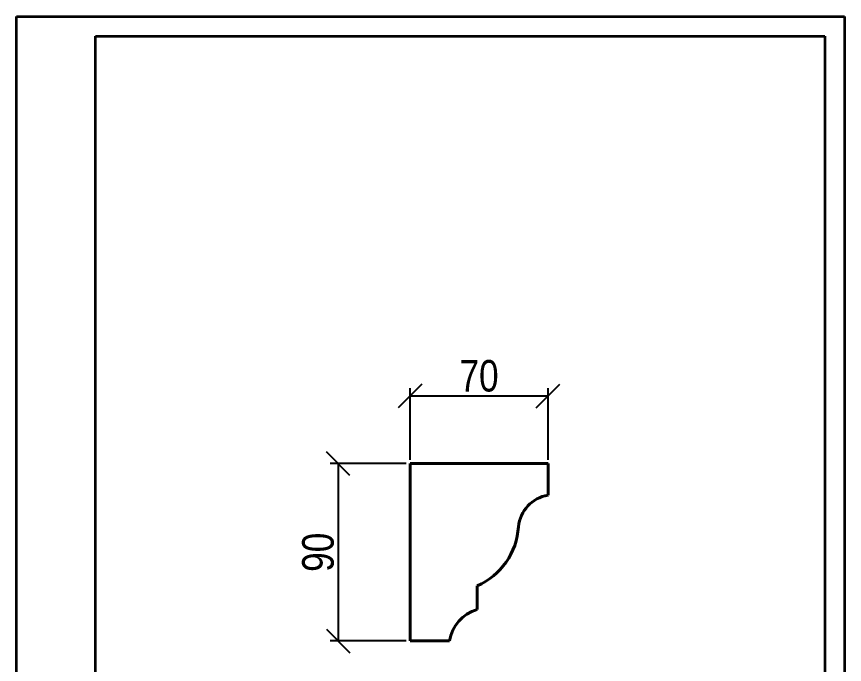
# Model space of a CAD drawing. Header units: millimetres. Extents: x 0 to 420, y 0 to 594.
# Drawn here: x 0 to 420, y 265.1 to 594 of the extents above; entities that cross this region are included whole.
import ezdxf

# ---------------------------------------------------------------- set-up
doc = ezdxf.new("R2010")
doc.units = ezdxf.units.MM
doc.layers.get('0').update_dxf_attribs({"lineweight": 35})
doc.layers.add('архио', color=252, linetype='Continuous', lineweight=40)
doc.layers.add('Размеры', color=5, linetype='Continuous', lineweight=9)
doc.styles.add('Размер', font='ARIAL.TTF', dxfattribs={"width": 0.8})
doc.dimstyles.new('M 1-1_h16_(M 1-4)', dxfattribs={"dimtxt": 16, "dimasz": 12, "dimexe": 4, "dimexo": 2, "dimgap": 2, "dimtad": 1, "dimdec": 0, "dimtxsty": 'Размер', "dimblk": 'OBLIQUE', "dimcen": 2.5, "dimadec": 0, "dimazin": 0, "dimtfac": 1, "dimtdec": 0, "dimtmove": 0, "dimatfit": 3, "dimfxl": 0, "dimarcsym": 0})

# ---------------------------------------------------------------- blocks, each defined once
blk = doc.blocks.new('A$C49AA496E')
for p, q in [((-5.684341886080801e-14, -2.788019628496841e-07), (-5.684341886080801e-14, 296.999999721198)), ((-5.684341886080801e-14, 296.999999721198), (210, 296.999999721198)), ((210, 296.999999721198), (210, -2.788019628496841e-07)), ((20, 4.999999721198037), (20, 291.999999721198)), ((20, 291.999999721198), (205, 291.9999997211971)), ((205, 291.999999721198), (205, 4.999999721198037))]:
    blk.add_line(p, q)
blk = doc.blocks.new('_Oblique')
at = {"color": 0, "linetype": 'ByBlock', "lineweight": -2}
blk.add_line((-0.5, -0.5), (0.5, 0.5), dxfattribs=at)
blk = doc.blocks.new('*D259')
at = {"layer": 'Defpoints', "color": 0}
for p in [(199.6217663532079, 367.0206663573563), (163.1586837824434, 277.0206663573563), (199.6217663532079, 277.0206663573563)]:
    blk.add_point(p, dxfattribs=at)
at = {"layer": 'Размеры', "color": 0, "lineweight": -2}
for p, q in [((197.6217663532079, 367.0206663573563), (159.1586837824435, 367.0206663573563)), ((163.1586837824435, 367.0206663573563), (163.1586837824434, 277.0206663573563)), ((197.6217663532079, 277.0206663573563), (159.1586837824434, 277.0206663573563))]:
    blk.add_line(p, q, dxfattribs=at)
at = {"layer": 'Размеры', "color": 0, "lineweight": -2, "xscale": 12, "yscale": 12, "zscale": 12}
for p, rotation in [((163.1586837824435, 367.0206663573563), 90), ((163.1586837824434, 277.0206663573563), 270)]:
    blk.add_blockref('_Oblique', p, dxfattribs=dict(at, rotation=rotation))
at = {"layer": 'Размеры', "color": 0, "insert": (152.9895159788963, 322.0206663573581), "char_height": 16, "attachment_point": 5, "rotation": 90, "style": 'Размер'}
blk.add_mtext('90', dxfattribs=at)
blk = doc.blocks.new('*D260')
at = {"layer": 'Defpoints', "color": 0}
for p in [(199.6217663532079, 401.3537615991745), (199.6217663532079, 367.0206663573563), (269.6217663532079, 367.0206663573563)]:
    blk.add_point(p, dxfattribs=at)
at = {"layer": 'Размеры', "color": 0, "lineweight": -2}
for p, q in [((199.6217663532079, 369.0206663573563), (199.6217663532079, 405.3537615991745)), ((269.6217663532079, 369.0206663573563), (269.6217663532079, 405.3537615991745)), ((269.6217663532079, 401.3537615991745), (199.6217663532079, 401.3537615991745))]:
    blk.add_line(p, q, dxfattribs=at)
at = {"layer": 'Размеры', "color": 0, "lineweight": -2, "xscale": 12, "yscale": 12, "zscale": 12, "rotation": 180}
blk.add_blockref('_Oblique', (199.6217663532079, 401.3537615991745), dxfattribs=at)
at = {"layer": 'Размеры', "color": 0, "lineweight": -2, "xscale": 12, "yscale": 12, "zscale": 12}
blk.add_blockref('_Oblique', (269.6217663532079, 401.3537615991745), dxfattribs=at)
at = {"layer": 'Размеры', "color": 0, "insert": (234.6217663532079, 411.5229294027216), "char_height": 16, "attachment_point": 5, "style": 'Размер'}
blk.add_mtext('70', dxfattribs=at)

msp = doc.modelspace()

# ---------------------------------------------------------------- linework, layer by layer
at = {"layer": 'архио'}
for p, q in [((199.6217663532079, 277.0206663573563), (199.6217663532079, 367.0206663573563)), ((199.6217663532079, 367.0206663573563), (269.6217663532079, 367.0206663573563)), ((269.6217663532079, 367.0206663573563), (269.6217663532079, 351.0206663573563)), ((233.6217663532079, 293.0206663573563), (233.6217663532079, 305.0206663573563)), ((199.6217663532079, 277.0206663573563), (219.6217663532079, 277.0206663573563))]:
    msp.add_line(p, q, dxfattribs=at)
for centre, radius, start, end in [((272.5352551269425, 333.2580206319772), 18, 99.31490208793056, 174.3803184440762), ((219.6851616175518, 337.1262896723156), 35, 293.4649945216191, 356.5509650812214), ((239.3712240893765, 273.8648908382083), 20, 106.7067217734405, 170.9214278951232)]:
    msp.add_arc(centre, radius, start, end, dxfattribs=at)

# ---------------------------------------------------------------- block references
at = {"xscale": 2, "yscale": 2, "zscale": 2}
msp.add_blockref('A$C49AA496E', (1.13686837721616e-13, 5.576039256993681e-07), dxfattribs=at)

# ---------------------------------------------------------------- dimensions: what is measured, and where the dimension line sits
at = {"layer": 'Размеры'}
dim = msp.add_linear_dim(base=(199.6217663532079, 401.3537615991745), p1=(269.6217663532079, 367.0206663573563), p2=(199.6217663532079, 367.0206663573563), dimstyle='M 1-1_h16_(M 1-4)', dxfattribs=at)
dim.commit()
dim.dimension.update_dxf_attribs({"geometry": '*D260', "text_midpoint": (234.6217663532079, 401.3537615991745), "dimtype": 160})
dim = msp.add_linear_dim(base=(163.1586837824434, 277.0206663573563), p1=(199.6217663532079, 367.0206663573563), p2=(199.6217663532079, 277.0206663573563), angle=90, dimstyle='M 1-1_h16_(M 1-4)', dxfattribs=at)
dim.commit()
dim.dimension.update_dxf_attribs({"geometry": '*D259', "text_midpoint": (163.1586837824434, 322.0206663573581), "dimtype": 160})

doc.saveas('drawing.dxf')
